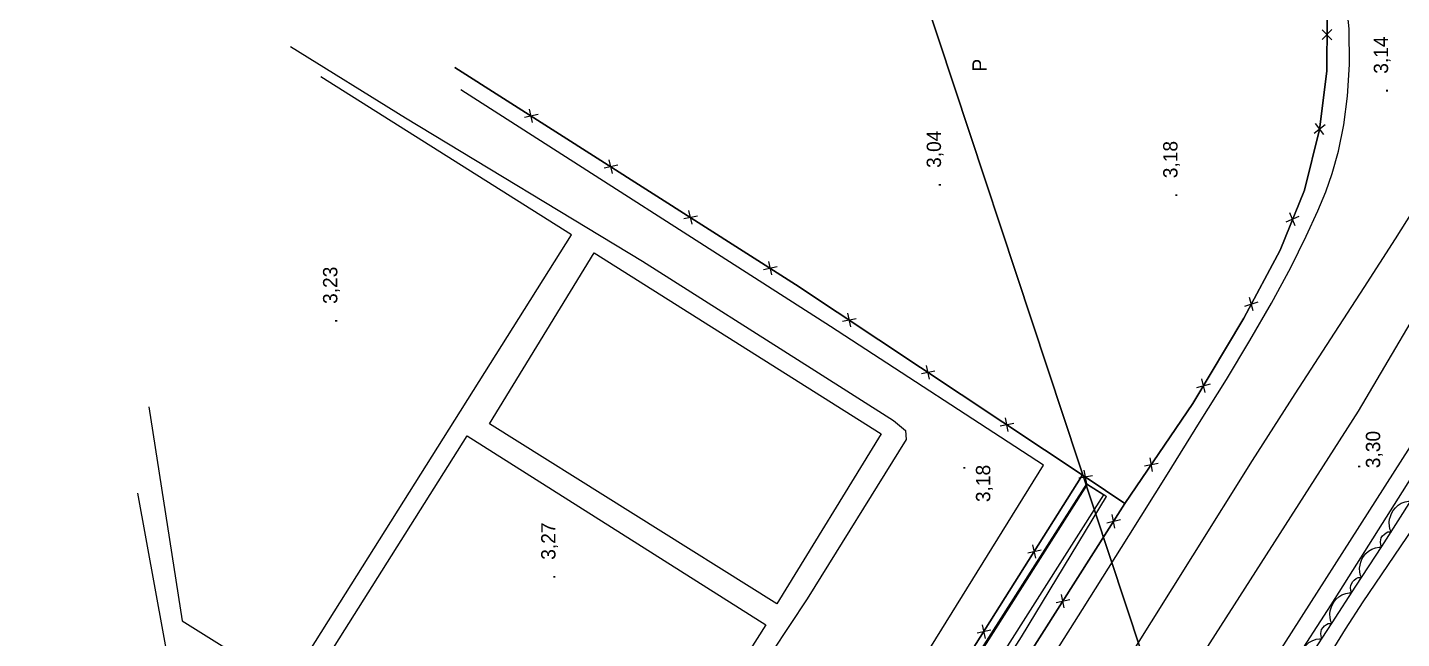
# Model space of a CAD drawing. Extents: x 731654 to 732244, y 4380181 to 4381208.
# Drawn here: x 731881.8 to 732025.7, y 4380903.7 to 4380967.7 of the extents above; entities that cross this region are included whole.
import ezdxf

# ---------------------------------------------------------------- set-up
doc = ezdxf.new("R2010")
doc.units = 0
doc.layers.get('0').update_dxf_attribs({"linetype": 'CONTINUOUS'})
for name, color, linetype in [('1', 7, 'CONTINUOUS'), ('2', 7, 'CONTINUOUS'), ('30', 7, 'CONTINUOUS'), ('36', 7, 'CONTINUOUS'), ('44', 7, 'CONTINUOUS'), ('48', 7, 'CONTINUOUS'), ('53', 7, 'CONTINUOUS'), ('PATTERN_CLASS', 7, 'CONTINUOUS')]:
    doc.layers.add(name, color=color, linetype=linetype)

msp = doc.modelspace()

# ---------------------------------------------------------------- linework, layer by layer
at = {"layer": '1', "color": 0, "linetype": 'CONTINUOUS'}
for p, q in [((732017.41, 4380966.4), (732018.43, 4380967.44)), ((732018.43, 4380966.38), (732017.41, 4380967.42)), ((731935.28, 4380958.55), (731933.85, 4380958.25)), ((731934.71, 4380957.7), (731934.38, 4380959.12)), ((732016.58, 4380956.61), (732017.72, 4380957.52)), ((732017.59, 4380956.47), (732016.71, 4380957.62)), ((731943.63, 4380953.23), (731942.2, 4380952.93)), ((731943.07, 4380952.38), (731942.74, 4380953.8)), ((731951.42, 4380947.07), (731951.09, 4380948.49)), ((731951.98, 4380947.92), (731950.56, 4380947.61)), ((732013.66, 4380947.31), (732015, 4380947.89)), ((732014.6, 4380946.9), (732014.04, 4380948.25)), ((731959.77, 4380941.75), (731959.44, 4380943.17)), ((731960.33, 4380942.6), (731958.91, 4380942.3)), ((732009.31, 4380938.48), (732010.7, 4380938.92)), ((732010.2, 4380937.99), (732009.79, 4380939.38)), ((731968.61, 4380937.16), (731967.18, 4380936.88)), ((731968.03, 4380936.32), (731967.73, 4380937.75)), ((731976.86, 4380931.68), (731975.43, 4380931.41)), ((731976.28, 4380930.85), (731975.98, 4380932.27)), ((732004.29, 4380929.98), (732005.7, 4380930.35)), ((732005.15, 4380929.44), (732004.81, 4380930.86)), ((731985.11, 4380926.21), (731983.68, 4380925.93)), ((731984.53, 4380925.37), (731984.23, 4380926.79)), ((731999.65, 4380921.18), (731999.39, 4380922.61)), ((731992.78, 4380919.89), (731992.48, 4380921.32)), ((731998.82, 4380921.77), (732000.24, 4380922.06)), ((731993.36, 4380920.73), (731991.93, 4380920.46)), ((731994.86, 4380915.81), (731996.28, 4380916.14)), ((731995.71, 4380915.24), (731995.41, 4380916.67)), ((731986.57, 4380912.64), (731987.98, 4380912.97)), ((731987.42, 4380912.08), (731987.11, 4380913.5)), ((731990.4, 4380906.89), (731990.1, 4380908.31)), ((731989.55, 4380907.45), (731990.97, 4380907.78)), ((731981.28, 4380904.27), (731982.7, 4380904.6)), ((731982.14, 4380903.7), (731981.83, 4380905.13))]:
    msp.add_line(p, q, dxfattribs=at)
for points in [[(732075.19, 4381000), (732072.11, 4380995.21), (732060.23, 4380976.51), (732048.65, 4380958.66), (732038.01, 4380941.59), (732026.63, 4380923.78), (732009.91, 4380897.6), (731995.75, 4380875.01), (731977.46, 4380846.14), (731957.37, 4380814.25), (731939.83, 4380786.64), (731911.36, 4380741.53), (731885.56, 4380700.91), (731859.61, 4380659.98)], [(732077.17, 4381000), (732069.99, 4380988.69), (732058.72, 4380971.11), (732048.78, 4380955.17), (732037.51, 4380937.61), (732027.63, 4380921.98), (732018.33, 4380907.21), (732006.28, 4380888.56), (731998.14, 4380875.69), (731984.88, 4380854.56), (731973.67, 4380837.02), (731962.93, 4380819.9), (731950.11, 4380799.84), (731940.6, 4380784.66), (731928.05, 4380765.39), (731914.05, 4380743.19), (731895.88, 4380714.21), (731881.64, 4380691.31), (731861.13, 4380659.03)], [(731996.73, 4380917.82), (732003.85, 4380928.28), (732009.2, 4380937.21), (732013, 4380944.35), (732015.55, 4380950.63), (732017.13, 4380956.98), (732017.89, 4380963.07), (732017.92, 4380968.4), (732017.37, 4380973.06), (732016.35, 4380977.3), (732014.95, 4380981.31), (732013.21, 4380985.19), (732011.17, 4380988.84), (732008.87, 4380992.09), (732006.39, 4380995.04), (732003.75, 4380997.8), (732001.32, 4381000)], [(731986.36, 4380897.32), (731992.31, 4380906.71), (731997.17, 4380914.42), (732001.21, 4380920.88), (732004.58, 4380926.3), (732007.39, 4380930.82), (732009.85, 4380934.87), (732012.12, 4380938.81), (732014.13, 4380942.54), (732015.74, 4380945.82), (732016.95, 4380948.46), (732017.8, 4380950.46), (732018.47, 4380952.36), (732019.11, 4380954.71), (732019.67, 4380957.48), (732020.08, 4380960.46), (732020.28, 4380963.79), (732020.23, 4380967.52), (732019.83, 4380971.52)], [(731909.36, 4380965.66), (731921.4, 4380958.19), (731946.23, 4380943.21), (731964.28, 4380931.76), (731972.51, 4380926.5), (731973.76, 4380925.46), (731973.83, 4380924.53), (731963.46, 4380907.85), (731950.52, 4380888.28), (731934.08, 4380861.89), (731932.69, 4380859.94), (731931.7, 4380858.61), (731930.69, 4380858.71), (731929.37, 4380859.23), (731927.28, 4380860.33), (731923.96, 4380862.25), (731919.19, 4380865.14), (731913.69, 4380868.54), (731907.99, 4380872.12), (731900.94, 4380876.63), (731889.78, 4380883.79), (731867.18, 4380898.21)], [(731996.73, 4380917.82), (731992.71, 4380920.54), (731962.25, 4380940.76), (731926.57, 4380963.48)], [(731894.5, 4380927.94), (731898.02, 4380905.52), (731909.02, 4380898.65), (731938.79, 4380945.96), (731912.53, 4380962.51)], [(731695.02, 4380604.14), (731703.19, 4380599.14), (731736.54, 4380578.62), (731761.64, 4380562.92), (731778.66, 4380589.79), (731804.52, 4380630.42), (731829.5, 4380669.71), (731858.59, 4380715.76), (731884.47, 4380757.39), (731918.51, 4380810.78), (731944.93, 4380852.96), (731970.64, 4380893.46), (731988.23, 4380921.83), (731965.91, 4380936.37), (731927.2, 4380961.12)], [(731930.74, 4380796.55), (731934.73, 4380803.03), (731938.83, 4380809.57), (731943.17, 4380816.42), (731948.32, 4380824.55), (731954.86, 4380834.98), (731963.15, 4380848.23), (731974.34, 4380865.98), (731993.04, 4380895.07), (732003.86, 4380912.34), (732010.13, 4380922.31), (732014.6, 4380929.31), (732018.32, 4380935.06), (732021.81, 4380940.42), (732025.09, 4380945.53), (732028.07, 4380950.23)], [(732030.14, 4380942.69), (732021.18, 4380927.5), (732010.43, 4380910.71), (731994.95, 4380886.56), (731983.33, 4380867.81), (731967.37, 4380842.73), (731952.99, 4380820.26), (731938.99, 4380798.54), (731926.88, 4380779.46), (731912.63, 4380756.63), (731896.36, 4380731.07), (731883.7, 4380710.84), (731866.95, 4380684.42), (731854.83, 4380665.66)], [(731960.29, 4380907.3), (731930.21, 4380926.16), (731941.17, 4380944.06), (731971.22, 4380925.1), (731960.29, 4380907.3)], [(731913.89, 4380895.33), (731910.56, 4380897.5), (731927.85, 4380924.91), (731959.14, 4380905.1), (731941.71, 4380877.66), (731936.29, 4380881.08)], [(731884.43, 4380749.42), (731949.2, 4380852.46), (731992.31, 4380920.81)], [(731893.32, 4380918.89), (731899.73, 4380883.88), (731898.48, 4380882.03), (731867.94, 4380901.46)], [(731844.68, 4380677.56), (731853.78, 4380692.67), (731907.35, 4380778.42), (731962.71, 4380864.26), (731996.73, 4380917.82)]]:
    msp.add_lwpolyline(points, dxfattribs=at)
at = {"layer": '2', "color": 0, "linetype": 'CONTINUOUS'}
msp.add_line((731992.84, 4380919.8), (731994.53, 4380918.73), dxfattribs=at)
at = {"layer": '30', "color": 0, "linetype": 'CONTINUOUS'}
for points in [[(731927.65, 4380816.98), (731957.63, 4380864.42), (731992.84, 4380919.8)], [(731929.34, 4380815.91), (731959.32, 4380863.35), (731994.53, 4380918.73)]]:
    msp.add_lwpolyline(points, dxfattribs=at)
at = {"layer": '44', "color": 0, "linetype": 'CONTINUOUS'}
for points in [[(732013.42, 4380894.23), (732019.86, 4380904.67), (732021.71, 4380907.51), (732056.01, 4380958.01)], [(731913.53, 4380795.48), (731927.07, 4380816.43), (731942.57, 4380841.02), (731948.13, 4380849.7), (731959.74, 4380868.15), (731964.99, 4380876.4), (731966.82, 4380879.25), (731968.13, 4380881.24), (731992.78, 4380919.88), (731994.76, 4380918.62), (731994.78, 4380918.57), (731985.88, 4380903.86), (731985.88, 4380903.86), (731951.54, 4380849.89), (731951.54, 4380849.88), (731909.37, 4380784.04)]]:
    msp.add_lwpolyline(points, dxfattribs=at)
at = {"layer": '53', "color": 0, "linetype": 'CONTINUOUS'}
for points in [[(732024.65, 4380914.86), (732024.54, 4380915.07), (732024.48, 4380915.43), (732024.43, 4380915.85), (732024.48, 4380916.17), (732024.57, 4380916.47), (732024.67, 4380916.78), (732024.84, 4380917.08), (732025.08, 4380917.38), (732025.36, 4380917.65), (732025.69, 4380917.85), (732026.1, 4380918.01), (732026.46, 4380918.07), (732026.7, 4380918.07), (732026.62, 4380918.33), (732026.58, 4380918.62), (732026.62, 4380918.83), (732026.68, 4380919.03), (732026.82, 4380919.25), (732026.97, 4380919.41), (732027.17, 4380919.57), (732027.36, 4380919.67), (732027.57, 4380919.68), (732027.72, 4380919.68)], [(732021.53, 4380910.06), (732021.43, 4380910.27), (732021.37, 4380910.64), (732021.33, 4380911.05), (732021.38, 4380911.37), (732021.48, 4380911.68), (732021.58, 4380911.98), (732021.75, 4380912.28), (732021.99, 4380912.57), (732022.27, 4380912.84), (732022.61, 4380913.04), (732023.01, 4380913.19), (732023.38, 4380913.25), (732023.62, 4380913.25), (732023.55, 4380913.51), (732023.51, 4380913.8), (732023.55, 4380914.01), (732023.61, 4380914.21), (732023.75, 4380914.43), (732023.91, 4380914.59), (732024.1, 4380914.75), (732024.3, 4380914.85), (732024.5, 4380914.85), (732024.66, 4380914.85)], [(732018.41, 4380905.27), (732018.31, 4380905.48), (732018.25, 4380905.84), (732018.21, 4380906.26), (732018.26, 4380906.57), (732018.35, 4380906.88), (732018.45, 4380907.19), (732018.63, 4380907.49), (732018.86, 4380907.78), (732019.15, 4380908.05), (732019.48, 4380908.25), (732019.89, 4380908.4), (732020.25, 4380908.46), (732020.5, 4380908.46), (732020.42, 4380908.72), (732020.38, 4380909.01), (732020.42, 4380909.22), (732020.48, 4380909.42), (732020.62, 4380909.64), (732020.78, 4380909.8), (732020.97, 4380909.96), (732021.17, 4380910.06), (732021.37, 4380910.06), (732021.53, 4380910.06)], [(732015.3, 4380900.47), (732015.2, 4380900.68), (732015.14, 4380901.04), (732015.1, 4380901.46), (732015.15, 4380901.77), (732015.24, 4380902.08), (732015.34, 4380902.39), (732015.51, 4380902.69), (732015.75, 4380902.98), (732016.03, 4380903.25), (732016.36, 4380903.45), (732016.77, 4380903.6), (732017.14, 4380903.66), (732017.38, 4380903.66), (732017.3, 4380903.93), (732017.26, 4380904.21), (732017.31, 4380904.42), (732017.36, 4380904.62), (732017.51, 4380904.84), (732017.66, 4380905.01), (732017.86, 4380905.16), (732018.05, 4380905.26), (732018.26, 4380905.26), (732018.41, 4380905.27)]]:
    msp.add_lwpolyline(points, dxfattribs=at)
at = {"layer": 'PATTERN_CLASS', "color": 0, "linetype": 'CONTINUOUS'}
for points in [[(732001.32, 4381000), (732003.75, 4380997.8), (732006.39, 4380995.04), (732008.87, 4380992.09), (732011.17, 4380988.84), (732013.21, 4380985.19), (732014.95, 4380981.31), (732016.35, 4380977.3), (732017.37, 4380973.06), (732017.92, 4380968.4), (732017.89, 4380963.07), (732017.13, 4380956.98), (732015.55, 4380950.63), (732013, 4380944.35), (732009.2, 4380937.21), (732003.85, 4380928.28), (731996.73, 4380917.82)], [(731926.57, 4380963.48), (731962.25, 4380940.76), (731992.71, 4380920.54), (731996.73, 4380917.82)], [(731992.31, 4380920.81), (731949.2, 4380852.46), (731884.43, 4380749.42)], [(731993.73, 4380836.35), (731992.8, 4380836.17), (731988.75, 4380838.44), (731985.52, 4380840.41), (731983.17, 4380842.09), (731982.08, 4380843.96), (731982.58, 4380845.73), (731984.5, 4380849.21), (731986.82, 4380853.17), (731988.74, 4380856.39), (731990.42, 4380859.42), (731992.88, 4380864.58), (731995.61, 4380869.12), (731998.15, 4380873.17), (732000.66, 4380877.38), (732003.91, 4380882.64), (732005.91, 4380885.81), (732008.75, 4380890.27), (732011.54, 4380894.65), (732013.45, 4380897.61), (732018.46, 4380905.34), (732020.95, 4380909.17), (732023.66, 4380913.32), (732028.49, 4380920.88)], [(731996.73, 4380917.82), (731962.71, 4380864.26), (731907.35, 4380778.42), (731853.78, 4380692.67), (731844.68, 4380677.56)]]:
    msp.add_lwpolyline(points, dxfattribs=at)

# ---------------------------------------------------------------- texts
at = {"layer": '36', "color": 0, "linetype": 'CONTINUOUS'}
msp.add_text('P', height=1.5, rotation=90, dxfattribs=at).set_placement((731982.28, 4380963.04))
at = {"layer": '48', "color": 0, "linetype": 'CONTINUOUS'}
for s, p in [(' 3,14', (732024.32, 4380962.26)), ('.', (732024.32, 4380960.76)), (' 3,04', (731977.49, 4380952.4)), (' 3,18', (732002.26, 4380951.32)), ('.', (731977.49, 4380950.9)), ('.', (732002.26, 4380949.82)), (' 3,23', (731914.26, 4380938.16)), ('.', (731914.26, 4380936.66)), (' 3,30', (732023.49, 4380920.96)), ('.', (731980.05, 4380921.28)), (' 3,18', (731982.65, 4380917.41)), ('.', (732021.41, 4380921.41)), (' 3,27', (731937.11, 4380911.37)), ('.', (731937.11, 4380909.87))]:
    msp.add_text(s, height=1.5, rotation=90, dxfattribs=at).set_placement(p)

# ---------------------------------------------------------------- meshes
at = {"color": 0, "linetype": 'CONTINUOUS'}
mesh = msp.add_polyface(dxfattribs=at)
corners = [(731962.5, 4380181), (731654.5, 4381207.5), (732244, 4380181), (732244, 4381207.5), (731654.5, 4380181)]
mesh.append_faces([[corners[k] for k in face] for face in [(0, 1, 4), (1, 0, 2, 3)]], dxfattribs={"vtx0": -1, "color": 0})
mesh = msp.add_polyface(dxfattribs=at)
corners = [(732234, 4380191), (731962.5, 4381011), (731962.5, 4380191), (731664.5, 4381011), (732234, 4381011), (731664.5, 4380191)]
mesh.append_faces([[corners[k] for k in face] for face in [(1, 0, 4), (2, 3, 5)]], dxfattribs={"vtx0": -1, "color": 0})
mesh.append_faces([[corners[k] for k in face] for face in [(0, 1, 3, 2)]], dxfattribs={"vtx0": -1, "vtx2": -1, "color": 0})

doc.saveas('drawing.dxf')
